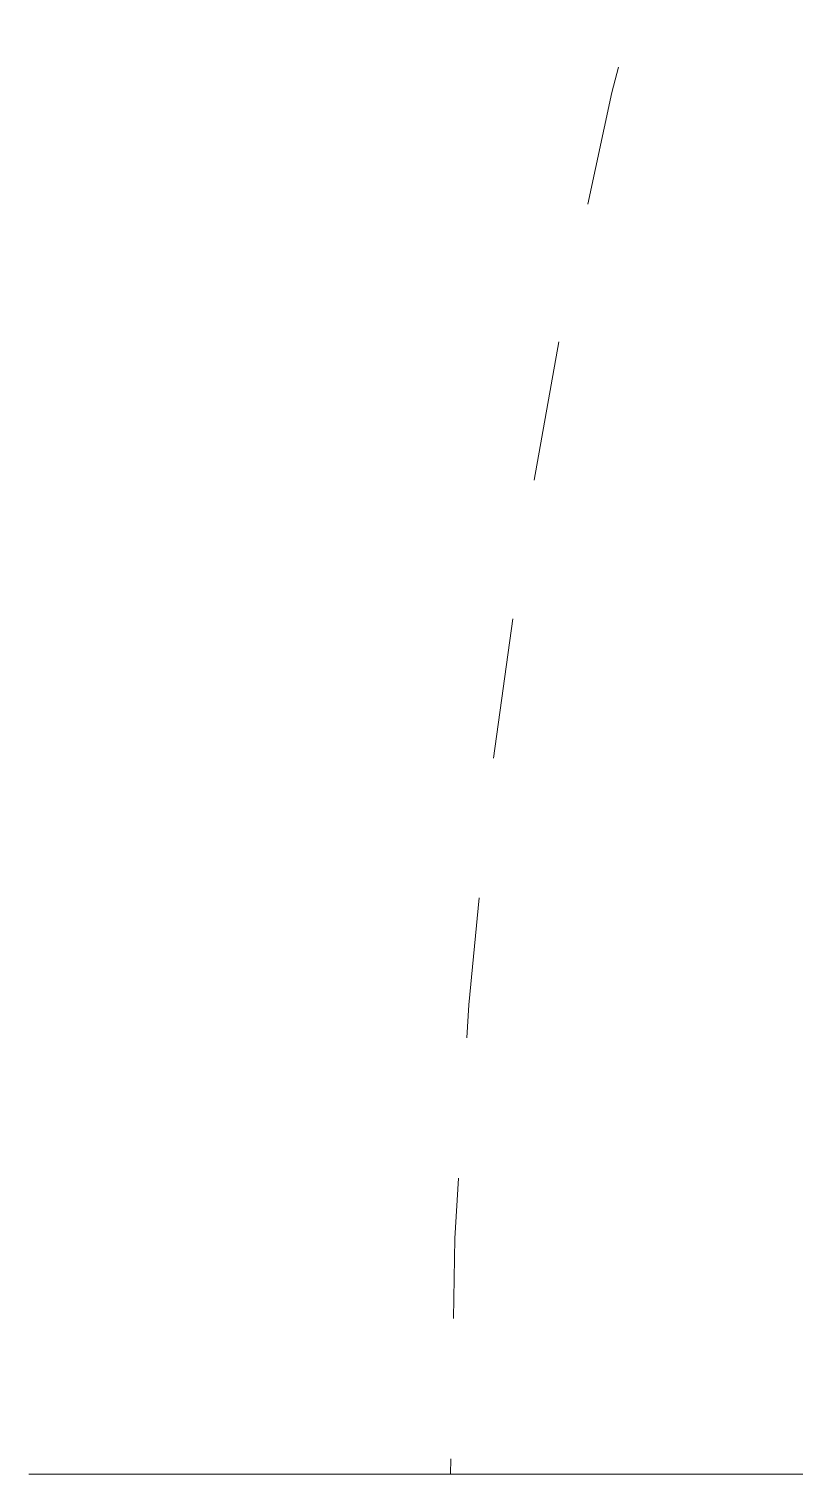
# Model space of a CAD drawing. Header units: millimetres. Extents: x -50460 to 50460, y -35640 to 35640.
# Drawn here: x -33439.24 to -33433.8, y 26584.44 to 26594.73 of the extents above; entities that cross this region are included whole.
import ezdxf

# ---------------------------------------------------------------- set-up
doc = ezdxf.new("R2010")
doc.units = ezdxf.units.MM
doc.linetypes.add('点画线', pattern=[18, 12, -2, 2, -2])
doc.linetypes.add('虚线', pattern=[2, 1, -1])
for name, color, linetype, lineweight in [('EB0', 7, 'Continuous', 15), ('中心线层', 1, '点画线', 18), ('尺寸线层', 4, 'Continuous', 18), ('粗实线层_1', 7, 'Continuous', 15), ('细实线层', 3, 'Continuous', 18), ('虚线层', 100, '虚线', 18)]:
    doc.layers.add(name, color=color, linetype=linetype, lineweight=lineweight)

# ---------------------------------------------------------------- blocks, each defined once
blk = doc.blocks.new('*X1015')
at = {"layer": '中心线层'}
blk.add_line((-3, 42.5), (88, 42.5), dxfattribs=at)
at = {"layer": '虚线层', "linetype": '虚线', "lineweight": 18}
blk.add_arc((42.5, 42.5), 42.49999999999999, 109.7499227956501, 180.0000198478503, dxfattribs=at)
blk = doc.blocks.new('*X1011')
at = {"layer": '粗实线层_1'}
blk.add_blockref('*X1015', (8.5, -42.5), dxfattribs=at)
blk = doc.blocks.new('*X947')
at = {"layer": 'EB0'}
blk.add_blockref('*X1011', (774.9999999998981, 952.4999999999854), dxfattribs=at)
blk = doc.blocks.new('*X805')
at = {"layer": '细实线层'}
blk.add_blockref('*X947', (-1514.999999999964, 4854.999528203363), dxfattribs=at)

msp = doc.modelspace()

# ---------------------------------------------------------------- block references
at = {"layer": '尺寸线层'}
msp.add_blockref('*X805', (-32704.74217485111, 20776.94507927555), dxfattribs=at)

doc.saveas('drawing.dxf')
